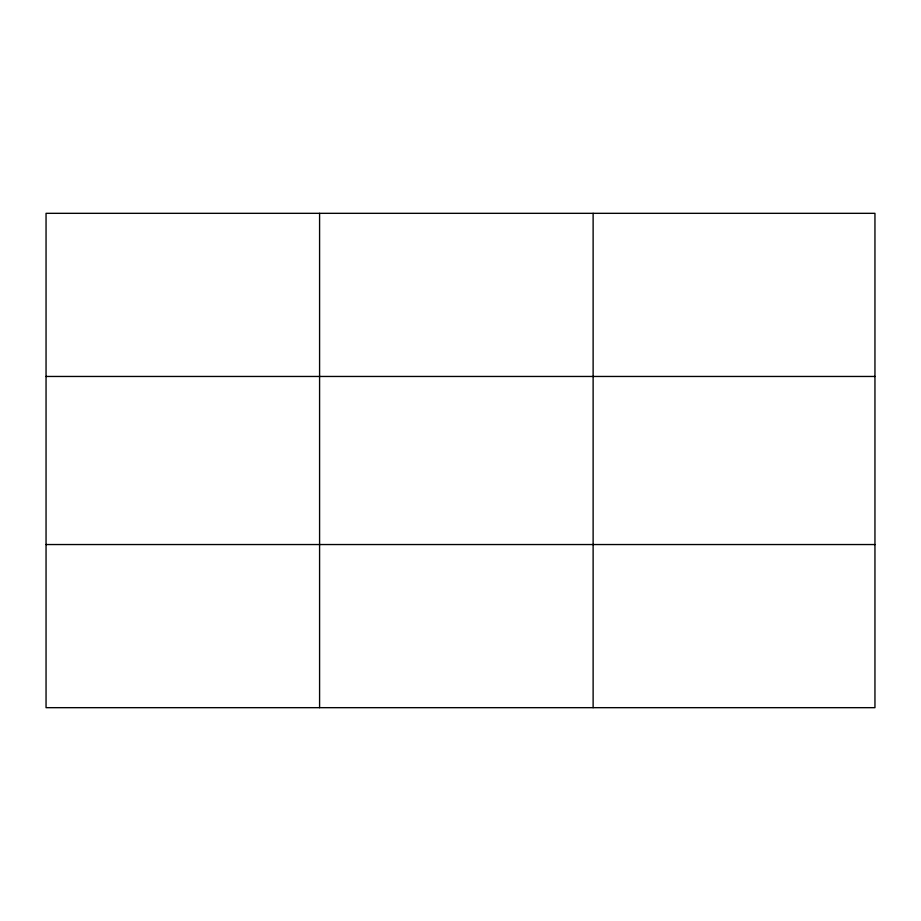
<?xml version="1.0" encoding="UTF-8"?>
<svg xmlns="http://www.w3.org/2000/svg" width="921" height="921" viewBox="0 0 921 921"><rect width="100%" height="100%" fill="white"/><g stroke="black" fill="none" stroke-linecap="round" stroke-linejoin="round"><path stroke-width="1.38" d="M319.587 213.327L319.587 707.673M593.124 213.327L593.124 707.673M874.95 544.541L874.95 707.673L46.05 707.673L46.05 213.327L874.95 213.327L874.95 544.541L46.05 544.541M46.05 376.459L874.95 376.459"/></g></svg>
